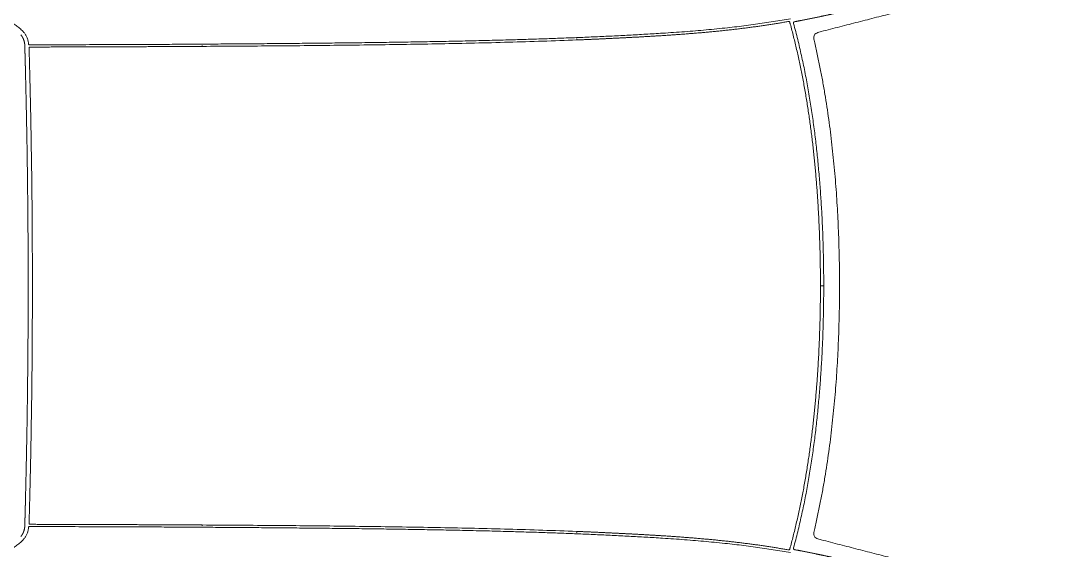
# Model space of a CAD drawing. Extents: x -3709 to 34975, y -230 to 8245.
# Drawn here: x 5450.2 to 5666, y 2945.8 to 3054.7 of the extents above; entities that cross this region are included whole.
import ezdxf

# ---------------------------------------------------------------- set-up
doc = ezdxf.new("R2010")
doc.units = 0
doc.layers.get('0').update_dxf_attribs({"color": 9, "lineweight": 9})
doc.layers.add('04', color=9, linetype='Continuous', lineweight=9)

# ---------------------------------------------------------------- blocks, each defined once
blk = doc.blocks.new('p-araba-polo')
at = {"extrusion": (0, 0, -1)}
for p, q in [((1.7726, 0.5433), (1.7726, 0.5433)), ((1.7128, 0), (1.7144, 0))]:
    blk.add_line(p, q, dxfattribs=at)
for p, q in [((1.7128, 0), (1.7144, 0)), ((1.7726, -0.5433), (1.7726, -0.5433))]:
    blk.add_line(p, q)
for points, degree, knots in [([(1.2061, 0.646), (1.2178, 0.6436), (1.2414, 0.6388), (1.2769, 0.6313), (1.3126, 0.6234), (1.3484, 0.6153), (1.3843, 0.6069), (1.4204, 0.5983), (1.4567, 0.5894), (1.4933, 0.5804), (1.53, 0.5712), (1.567, 0.5618), (1.6042, 0.5523), (1.6418, 0.5426), (1.6796, 0.5329), (1.7052, 0.5262), (1.7179, 0.5229)], 3, [0, 0, 0, 0, 0.071429, 0.142858, 0.214287, 0.285715, 0.357144, 0.428573, 0.500002, 0.571431, 0.642859, 0.714288, 0.785716, 0.857144, 0.928573, 1, 1, 1, 1]), ([(1.7128, 0), (1.7128, 0.0114), (1.7129, 0.0341), (1.7135, 0.0682), (1.7145, 0.1023), (1.716, 0.1363), (1.7179, 0.1703), (1.7202, 0.2043), (1.7231, 0.2383), (1.7264, 0.2722), (1.7302, 0.3061), (1.7347, 0.3398), (1.7397, 0.3735), (1.7453, 0.4071), (1.7515, 0.4405), (1.7585, 0.4738), (1.7661, 0.5069), (1.7718, 0.5288), (1.7747, 0.5398)], 3, [0, 0, 0, 0, 0.0625, 0.125001, 0.187501, 0.250001, 0.312502, 0.375002, 0.437502, 0.500002, 0.562502, 0.625002, 0.687502, 0.750002, 0.812502, 0.875001, 0.937501, 1, 1, 1, 1]), ([(1.7748, 0.5406), (1.7748, 0.5409), (1.7747, 0.5416), (1.7742, 0.5424), (1.7735, 0.5431), (1.7729, 0.5432), (1.7726, 0.5433)], 3, [0, 0, 0, 0, 0.250001, 0.500007, 0.750005, 1, 1, 1, 1]), ([(1.7747, 0.5398), (1.7747, 0.5399), (1.7748, 0.5402), (1.7748, 0.5405), (1.7748, 0.5406)], 3, [0, 0, 0, 0, 0.499981, 1, 1, 1, 1]), ([(1.7811, 0.5493), (1.7869, 0.5483), (1.7986, 0.5463), (1.8165, 0.5434), (1.8347, 0.5406), (1.8532, 0.5379), (1.8721, 0.5354), (1.8913, 0.533), (1.9187, 0.5299), (1.9546, 0.5264), (1.9991, 0.5226), (2.0291, 0.5206), (2.0442, 0.5196)], 3, [0, 0, 0, 0, 0.068934, 0.138708, 0.209326, 0.28079, 0.353094, 0.426221, 0.500139, 0.664458, 0.831511, 1, 1, 1, 1]), ([(1.7832, 0.5436), (1.7831, 0.5434), (1.7829, 0.5429), (1.7827, 0.5424), (1.7827, 0.5422)], 3, [0, 0, 0, 0, 0.483515, 1, 1, 1, 1]), ([(1.7842, 0.5439), (1.784, 0.5439), (1.7836, 0.544), (1.7833, 0.5437), (1.7832, 0.5436)], 3, [0, 0, 0, 0, 0.530721, 1, 1, 1, 1]), ([(3.3572, 0.5202), (3.3577, 0.5208), (3.3587, 0.522), (3.3608, 0.5242), (3.3635, 0.5269), (3.367, 0.5299), (3.3705, 0.5327), (3.3741, 0.5354), (3.379, 0.5388), (3.3828, 0.5413), (3.3853, 0.5429)], 3, [0, 0, 0, 0, 0.060335, 0.124578, 0.249278, 0.374233, 0.499321, 0.624409, 0.749543, 1, 1, 1, 1]), ([(1.7179, 0.5229), (1.7195, 0.5224), (1.7226, 0.5216), (1.7271, 0.5202), (1.7308, 0.5181), (1.7331, 0.5145), (1.7333, 0.5099), (1.7324, 0.505), (1.7316, 0.5016), (1.7312, 0.4998)], 3, [0, 0, 0, 0, 0.155607, 0.308809, 0.443172, 0.561441, 0.688648, 0.838161, 1, 1, 1, 1]), ([(1.7312, 0.4998), (1.7316, 0.5016), (1.7324, 0.505), (1.7333, 0.5099), (1.7331, 0.5145), (1.7308, 0.5181), (1.7271, 0.5202), (1.7226, 0.5216), (1.7195, 0.5224), (1.7179, 0.5229)], 3, [0, 0, 0, 0, 0.161839, 0.311352, 0.438559, 0.556828, 0.691191, 0.844393, 1, 1, 1, 1]), ([(2.0442, 0.5196), (2.0557, 0.5189), (2.0787, 0.5175), (2.1132, 0.5156), (2.1477, 0.5138), (2.1823, 0.5122), (2.2169, 0.5107), (2.2515, 0.5094), (2.2861, 0.5081), (2.3208, 0.507), (2.3439, 0.5064), (2.3554, 0.506)], 3, [0, 0, 0, 0, 0.111111, 0.222222, 0.333333, 0.444444, 0.555555, 0.666666, 0.777777, 0.888889, 1, 1, 1, 1]), ([(3.3483, 0.4967), (3.3484, 0.4979), (3.3487, 0.5002), (3.3495, 0.5047), (3.351, 0.5099), (3.3533, 0.5145), (3.3554, 0.5178), (3.3566, 0.5194), (3.3572, 0.5202)], 3, [0, 0, 0, 0, 0.125989, 0.249779, 0.499456, 0.749332, 0.870647, 1, 1, 1, 1]), ([(1.7198, 0.4462), (1.7216, 0.4552), (1.7252, 0.4731), (1.7292, 0.4909), (1.7312, 0.4998)], 3, [0, 0, 0, 0, 0.5006, 1, 1, 1, 1]), ([(1.7312, 0.4998), (1.7292, 0.4909), (1.7252, 0.4731), (1.7216, 0.4552), (1.7198, 0.4462)], 3, [0, 0, 0, 0, 0.4994, 1, 1, 1, 1]), ([(2.9914, 0.4925), (2.9681, 0.4926), (2.9215, 0.4929), (2.8515, 0.4934), (2.7815, 0.494), (2.7115, 0.4947), (2.6414, 0.4956), (2.5713, 0.4966), (2.5012, 0.4978), (2.4311, 0.4992), (2.361, 0.501), (2.2908, 0.5031), (2.2441, 0.5049), (2.2208, 0.5057)], 3, [0, 0, 0, 0, 0.090909, 0.181819, 0.272729, 0.363638, 0.454547, 0.545456, 0.636366, 0.727274, 0.818182, 0.909092, 1, 1, 1, 1]), ([(2.3554, 0.506), (2.3703, 0.5056), (2.4001, 0.5048), (2.4448, 0.5038), (2.4895, 0.5028), (2.5342, 0.502), (2.5789, 0.5013), (2.6236, 0.5006), (2.6682, 0.5), (2.7129, 0.4995), (2.7575, 0.499), (2.8022, 0.4986), (2.8468, 0.4982), (2.8914, 0.4978), (2.936, 0.4975), (2.9805, 0.4972), (3.0251, 0.4969), (3.0696, 0.4966), (3.0993, 0.4965), (3.1141, 0.4964)], 3, [0, 0, 0, 0, 0.058823, 0.117647, 0.17647, 0.235294, 0.294117, 0.352941, 0.411764, 0.470588, 0.529411, 0.588235, 0.647058, 0.705882, 0.764706, 0.823529, 0.882353, 0.941176, 1, 1, 1, 1]), ([(3.1141, 0.4964), (3.1335, 0.4963), (3.1724, 0.4962), (3.2307, 0.496), (3.2791, 0.4958), (3.3179, 0.4958), (3.3372, 0.4958), (3.3469, 0.4958)], 3, [0, 0, 0, 0, 0.250049, 0.500074, 0.750085, 0.874591, 1, 1, 1, 1]), ([(3.3469, 0.4958), (3.347, 0.4958), (3.3472, 0.4958), (3.3475, 0.4958), (3.3479, 0.4959), (3.3482, 0.4962), (3.3483, 0.4965), (3.3483, 0.4967)], 3, [0, 0, 0, 0, 0.126989, 0.253376, 0.501595, 0.750756, 1, 1, 1, 1]), ([(3.2865, 0.4958), (3.2865, 0.4958), (3.2865, 0.4958), (3.2865, 0.4958), (3.2865, 0.4958), (3.2865, 0.4958), (3.2865, 0.4958)], 3, [0, 0, 0, 0, 1, 1, 1, 1, 1, 1, 1]), ([(3.2865, 0.4958), (3.2865, 0.4958), (3.2865, 0.4958), (3.2865, 0.4958), (3.2865, 0.4958), (3.2865, 0.4958), (3.2865, 0.4958)], 3, [0, 0, 0, 0, 1, 1, 1, 1, 1, 1, 1]), ([(3.3038, 0.4958), (3.3038, 0.4958), (3.3038, 0.4958), (3.3038, 0.4958), (3.3038, 0.4958), (3.3038, 0.4958), (3.3038, 0.4958)], 3, [0, 0, 0, 0, 1, 1, 1, 1, 1, 1, 1]), ([(3.3038, 0.4958), (3.3038, 0.4958), (3.3038, 0.4958), (3.3038, 0.4958), (3.3038, 0.4958), (3.3038, 0.4958), (3.3038, 0.4958)], 3, [0, 0, 0, 0, 1, 1, 1, 1, 1, 1, 1]), ([(3.3406, 0), (3.3406, 0.0157), (3.3407, 0.0471), (3.3408, 0.0942), (3.3414, 0.1788), (3.3425, 0.2677), (3.3443, 0.3606), (3.3454, 0.4121), (3.3465, 0.4551), (3.3471, 0.4781), (3.3475, 0.4896)], 3, [0, 0, 0, 0, 0.095818, 0.191637, 0.287456, 0.612278, 0.734598, 0.85691, 0.928456, 1, 1, 1, 1]), ([(3.3475, 0.4896), (3.3475, 0.49), (3.3475, 0.4908), (3.3468, 0.491), (3.3464, 0.4911)], 3, [0, 0, 0, 0, 0.548693, 1, 1, 1, 1]), ([(3.3562, 0.4912), (3.3562, 0.4906), (3.3562, 0.4894), (3.3561, 0.4878), (3.3561, 0.4864), (3.3561, 0.4854), (3.356, 0.4845), (3.356, 0.484), (3.356, 0.4837)], 3, [0, 0, 0, 0, 0.252172, 0.502148, 0.651132, 0.794911, 0.894758, 1, 1, 1, 1]), ([(1.7198, 0.4462), (1.7181, 0.4376), (1.7148, 0.4203), (1.7103, 0.3943), (1.7061, 0.3683), (1.7024, 0.3422), (1.6989, 0.316), (1.6958, 0.2898), (1.693, 0.2636), (1.6905, 0.2373), (1.6882, 0.211), (1.6863, 0.1847), (1.6847, 0.1584), (1.6833, 0.132), (1.6821, 0.1056), (1.6813, 0.0792), (1.6807, 0.0528), (1.6803, 0.0264), (1.6802, 0.0088), (1.6802, 0)], 3, [0, 0, 0, 0, 0.058823, 0.117647, 0.17647, 0.235293, 0.294117, 0.35294, 0.411764, 0.470587, 0.529411, 0.588235, 0.647058, 0.705882, 0.764705, 0.823529, 0.882353, 0.941176, 1, 1, 1, 1]), ([(1.7198, -0.4462), (1.7181, -0.4376), (1.7148, -0.4203), (1.7103, -0.3943), (1.7061, -0.3683), (1.7024, -0.3422), (1.6989, -0.316), (1.6958, -0.2898), (1.693, -0.2636), (1.6905, -0.2373), (1.6882, -0.211), (1.6863, -0.1847), (1.6847, -0.1583), (1.6833, -0.132), (1.6821, -0.1056), (1.6813, -0.0792), (1.6807, -0.0528), (1.6803, -0.0264), (1.6802, -0.0088), (1.6802, 0)], 3, [0, 0, 0, 0, 0.058823, 0.117647, 0.17647, 0.235293, 0.294117, 0.35294, 0.411764, 0.470587, 0.529411, 0.588235, 0.647058, 0.705882, 0.764705, 0.823529, 0.882353, 0.941176, 1, 1, 1, 1]), ([(1.7128, 0), (1.7128, -0.0114), (1.7129, -0.0341), (1.7135, -0.0682), (1.7145, -0.1022), (1.716, -0.1363), (1.7179, -0.1703), (1.7202, -0.2043), (1.7231, -0.2383), (1.7264, -0.2722), (1.7302, -0.3061), (1.7347, -0.3398), (1.7397, -0.3735), (1.7453, -0.4071), (1.7515, -0.4405), (1.7585, -0.4738), (1.7661, -0.5069), (1.7718, -0.5288), (1.7747, -0.5398)], 3, [0, 0, 0, 0, 0.0625, 0.125001, 0.187501, 0.250001, 0.312502, 0.375002, 0.437502, 0.500002, 0.562502, 0.625002, 0.687502, 0.750002, 0.812502, 0.875001, 0.937501, 1, 1, 1, 1]), ([(1.7165, 0), (1.7165, 0), (1.7165, 0), (1.7165, 0), (1.7165, 0), (1.7165, 0), (1.7165, 0), (1.7165, 0), (1.7165, 0), (1.7165, 0), (1.7165, 0)], 5, [0, 0, 0, 0, 0, 0, 1, 1, 1, 1, 1, 1.000001, 1.000001, 1.000001, 1.000001, 1.000001, 1.000001]), ([(1.7165, 0), (1.7165, 0), (1.7165, 0), (1.7165, 0), (1.7165, 0), (1.7165, 0), (1.7165, 0)], 3, [0, 0, 0, 0, 1, 1, 1, 1.000001, 1.000001, 1.000001, 1.000001]), ([(1.7165, 0), (1.7165, 0), (1.7165, 0), (1.7165, 0), (1.7165, 0), (1.7165, 0), (1.7165, 0), (1.7165, 0), (1.7165, 0), (1.7165, 0), (1.7165, 0)], 5, [0, 0, 0, 0, 0, 0, 1, 1, 1, 1, 1, 1.000001, 1.000001, 1.000001, 1.000001, 1.000001, 1.000001]), ([(1.7165, 0), (1.7165, 0), (1.7165, 0), (1.7165, 0), (1.7165, 0), (1.7165, 0), (1.7165, 0)], 3, [0, 0, 0, 0, 1, 1, 1, 1.000001, 1.000001, 1.000001, 1.000001]), ([(1.7178, 0), (1.7178, 0), (1.7178, 0), (1.7178, 0), (1.7178, 0), (1.7178, 0), (1.7178, 0), (1.7178, 0), (1.7178, 0), (1.7178, 0), (1.7178, 0)], 5, [0, 0, 0, 0, 0, 0, 1, 1, 1, 1, 1, 1.000001, 1.000001, 1.000001, 1.000001, 1.000001, 1.000001]), ([(1.7178, 0), (1.7178, 0), (1.7178, 0), (1.7178, 0), (1.7178, 0), (1.7178, 0), (1.7178, 0), (1.7178, 0), (1.7178, 0), (1.7178, 0), (1.7178, 0)], 5, [0, 0, 0, 0, 0, 0, 1, 1, 1, 1, 1, 1.000001, 1.000001, 1.000001, 1.000001, 1.000001, 1.000001]), ([(3.3406, 0), (3.3406, -0.0157), (3.3407, -0.0471), (3.3408, -0.0942), (3.3414, -0.1788), (3.3425, -0.2677), (3.3443, -0.3606), (3.3454, -0.4121), (3.3465, -0.4551), (3.3471, -0.4781), (3.3475, -0.4896)], 3, [0, 0, 0, 0, 0.095818, 0.191637, 0.287456, 0.612278, 0.734598, 0.85691, 0.928456, 1, 1, 1, 1]), ([(1.7198, -0.4462), (1.7216, -0.4552), (1.7252, -0.4731), (1.7292, -0.4909), (1.7312, -0.4998)], 3, [0, 0, 0, 0, 0.5006, 1, 1, 1, 1]), ([(1.7312, -0.4998), (1.7292, -0.4909), (1.7252, -0.4731), (1.7216, -0.4552), (1.7198, -0.4462)], 3, [0, 0, 0, 0, 0.4994, 1, 1, 1, 1]), ([(2.9914, -0.4925), (2.9681, -0.4926), (2.9215, -0.4929), (2.8515, -0.4934), (2.7815, -0.494), (2.7115, -0.4947), (2.6414, -0.4956), (2.5713, -0.4966), (2.5012, -0.4978), (2.4311, -0.4992), (2.361, -0.501), (2.2908, -0.5031), (2.2441, -0.5049), (2.2208, -0.5057)], 3, [0, 0, 0, 0, 0.090909, 0.181819, 0.272729, 0.363638, 0.454547, 0.545456, 0.636366, 0.727274, 0.818182, 0.909092, 1, 1, 1, 1]), ([(3.1141, -0.4964), (3.1335, -0.4963), (3.1724, -0.4962), (3.2307, -0.496), (3.2791, -0.4958), (3.3179, -0.4958), (3.3372, -0.4958), (3.3469, -0.4958)], 3, [0, 0, 0, 0, 0.250049, 0.500074, 0.750085, 0.874591, 1, 1, 1, 1]), ([(3.2865, -0.4958), (3.2865, -0.4958), (3.2865, -0.4958), (3.2865, -0.4958), (3.2865, -0.4958), (3.2865, -0.4958), (3.2865, -0.4958)], 3, [0, 0, 0, 0, 1, 1, 1, 1, 1, 1, 1]), ([(3.2865, -0.4958), (3.2865, -0.4958), (3.2865, -0.4958), (3.2865, -0.4958), (3.2865, -0.4958), (3.2865, -0.4958), (3.2865, -0.4958)], 3, [0, 0, 0, 0, 1, 1, 1, 1, 1, 1, 1]), ([(3.3038, -0.4958), (3.3038, -0.4958), (3.3038, -0.4958), (3.3038, -0.4958), (3.3038, -0.4958), (3.3038, -0.4958), (3.3038, -0.4958)], 3, [0, 0, 0, 0, 1, 1, 1, 1, 1, 1, 1]), ([(3.3038, -0.4958), (3.3038, -0.4958), (3.3038, -0.4958), (3.3038, -0.4958), (3.3038, -0.4958), (3.3038, -0.4958), (3.3038, -0.4958)], 3, [0, 0, 0, 0, 1, 1, 1, 1, 1, 1, 1]), ([(3.3475, -0.4896), (3.3475, -0.49), (3.3475, -0.4908), (3.3468, -0.491), (3.3464, -0.4911)], 3, [0, 0, 0, 0, 0.548693, 1, 1, 1, 1]), ([(3.3469, -0.4958), (3.347, -0.4958), (3.3472, -0.4958), (3.3475, -0.4958), (3.3479, -0.4959), (3.3482, -0.4962), (3.3483, -0.4965), (3.3483, -0.4967)], 3, [0, 0, 0, 0, 0.126989, 0.253376, 0.501595, 0.750756, 1, 1, 1, 1]), ([(3.3562, -0.4912), (3.3562, -0.4906), (3.3562, -0.4894), (3.3561, -0.4878), (3.3561, -0.4864), (3.3561, -0.4854), (3.356, -0.4845), (3.356, -0.484), (3.356, -0.4837)], 3, [0, 0, 0, 0, 0.252172, 0.502148, 0.651132, 0.794911, 0.894758, 1, 1, 1, 1]), ([(1.7179, -0.5229), (1.7195, -0.5224), (1.7226, -0.5216), (1.7271, -0.5202), (1.7308, -0.5181), (1.7331, -0.5145), (1.7333, -0.5099), (1.7324, -0.505), (1.7316, -0.5016), (1.7312, -0.4998)], 3, [0, 0, 0, 0, 0.155607, 0.308809, 0.443172, 0.561441, 0.688648, 0.838161, 1, 1, 1, 1]), ([(1.7312, -0.4998), (1.7316, -0.5016), (1.7324, -0.505), (1.7333, -0.5099), (1.7331, -0.5145), (1.7308, -0.5181), (1.7271, -0.5202), (1.7226, -0.5216), (1.7195, -0.5224), (1.7179, -0.5229)], 3, [0, 0, 0, 0, 0.161839, 0.311352, 0.438559, 0.556828, 0.691191, 0.844393, 1, 1, 1, 1]), ([(2.0442, -0.5196), (2.0557, -0.5189), (2.0787, -0.5175), (2.1132, -0.5156), (2.1477, -0.5138), (2.1823, -0.5122), (2.2169, -0.5107), (2.2515, -0.5094), (2.2861, -0.5081), (2.3208, -0.507), (2.3439, -0.5064), (2.3554, -0.506)], 3, [0, 0, 0, 0, 0.111111, 0.222222, 0.333333, 0.444444, 0.555555, 0.666666, 0.777777, 0.888889, 1, 1, 1, 1]), ([(2.3554, -0.506), (2.3703, -0.5056), (2.4001, -0.5048), (2.4448, -0.5038), (2.4895, -0.5028), (2.5342, -0.502), (2.5789, -0.5013), (2.6236, -0.5006), (2.6682, -0.5), (2.7129, -0.4995), (2.7575, -0.499), (2.8022, -0.4986), (2.8468, -0.4982), (2.8914, -0.4978), (2.936, -0.4975), (2.9805, -0.4972), (3.0251, -0.4969), (3.0696, -0.4966), (3.0993, -0.4965), (3.1141, -0.4964)], 3, [0, 0, 0, 0, 0.058823, 0.117647, 0.17647, 0.235294, 0.294117, 0.352941, 0.411764, 0.470588, 0.529411, 0.588235, 0.647058, 0.705882, 0.764706, 0.823529, 0.882353, 0.941176, 1, 1, 1, 1]), ([(3.3483, -0.4967), (3.3484, -0.4979), (3.3487, -0.5002), (3.3495, -0.5047), (3.351, -0.5099), (3.3533, -0.5145), (3.3554, -0.5178), (3.3566, -0.5194), (3.3572, -0.5202)], 3, [0, 0, 0, 0, 0.125989, 0.249779, 0.499456, 0.749332, 0.870647, 1, 1, 1, 1]), ([(1.2061, -0.646), (1.2178, -0.6436), (1.2414, -0.6388), (1.2769, -0.6313), (1.3126, -0.6234), (1.3484, -0.6153), (1.3843, -0.6069), (1.4204, -0.5983), (1.4567, -0.5894), (1.4933, -0.5804), (1.53, -0.5712), (1.567, -0.5618), (1.6042, -0.5523), (1.6418, -0.5426), (1.6796, -0.5329), (1.7052, -0.5262), (1.7179, -0.5229)], 3, [0, 0, 0, 0, 0.071429, 0.142858, 0.214287, 0.285715, 0.357144, 0.428573, 0.500002, 0.571431, 0.642859, 0.714288, 0.785716, 0.857144, 0.928573, 1, 1, 1, 1]), ([(1.7811, -0.5493), (1.7869, -0.5483), (1.7986, -0.5463), (1.8165, -0.5434), (1.8347, -0.5406), (1.8532, -0.5379), (1.8721, -0.5354), (1.8913, -0.533), (1.9187, -0.5299), (1.9546, -0.5263), (1.9991, -0.5226), (2.0291, -0.5206), (2.0442, -0.5196)], 3, [0, 0, 0, 0, 0.068934, 0.138708, 0.209326, 0.28079, 0.353094, 0.426221, 0.500139, 0.664458, 0.831511, 1, 1, 1, 1]), ([(3.3572, -0.5202), (3.3577, -0.5208), (3.3587, -0.522), (3.3608, -0.5242), (3.3635, -0.5269), (3.367, -0.5299), (3.3705, -0.5327), (3.3741, -0.5354), (3.379, -0.5388), (3.3828, -0.5413), (3.3853, -0.5429)], 3, [0, 0, 0, 0, 0.060335, 0.124578, 0.249278, 0.374233, 0.499321, 0.624409, 0.749543, 1, 1, 1, 1]), ([(1.7748, -0.5406), (1.7748, -0.5409), (1.7747, -0.5416), (1.7742, -0.5424), (1.7735, -0.5431), (1.7729, -0.5432), (1.7726, -0.5433)], 3, [0, 0, 0, 0, 0.250001, 0.500007, 0.750005, 1, 1, 1, 1]), ([(1.7747, -0.5398), (1.7747, -0.5399), (1.7748, -0.5402), (1.7748, -0.5405), (1.7748, -0.5406)], 3, [0, 0, 0, 0, 0.499981, 1, 1, 1, 1]), ([(1.7832, -0.5436), (1.7831, -0.5434), (1.7829, -0.5429), (1.7827, -0.5424), (1.7827, -0.5422)], 3, [0, 0, 0, 0, 0.483515, 1, 1, 1, 1]), ([(1.7842, -0.5439), (1.784, -0.5439), (1.7836, -0.544), (1.7833, -0.5437), (1.7832, -0.5436)], 3, [0, 0, 0, 0, 0.530721, 1, 1, 1, 1]), ([(1.7843, -0.5441), (1.7843, -0.5441), (1.7843, -0.5441), (1.7843, -0.5441), (1.7843, -0.5441), (1.7843, -0.5441), (1.7843, -0.5441)], 3, [0, 0, 0, 0, 1, 1, 1, 1, 1, 1, 1])]:
    blk.add_open_spline(points, degree=degree, knots=knots)
for points, degree in [([(1.6292, 0.5746), (1.6467, 0.5703), (1.6643, 0.5661), (1.682, 0.562), (1.6998, 0.558), (1.7178, 0.554), (1.7359, 0.5503), (1.7542, 0.5467), (1.7726, 0.5433)], 8), ([(1.7748, 0.5406), (1.7748, 0.5411), (1.7747, 0.5416), (1.7745, 0.542), (1.7742, 0.5425), (1.7739, 0.5428), (1.7735, 0.5431), (1.7731, 0.5432), (1.7726, 0.5433)], 8), ([(1.7748, 0.5406), (1.7748, 0.5403), (1.7748, 0.5401), (1.7747, 0.5398)], 3), ([(1.7827, 0.5422), (1.7823, 0.5409), (1.782, 0.5396), (1.7816, 0.5384)], 3), ([(1.7827, 0.5422), (1.7825, 0.5414), (1.7823, 0.5406), (1.7821, 0.5399), (1.7818, 0.5391), (1.7816, 0.5384)], 5), ([(1.7832, 0.5436), (1.7831, 0.5434), (1.783, 0.5432), (1.7829, 0.5429), (1.7828, 0.5427), (1.7827, 0.5424), (1.7827, 0.5422)], 6), ([(1.7842, 0.5439), (1.784, 0.5439), (1.7837, 0.544), (1.7835, 0.5439), (1.7834, 0.5438), (1.7832, 0.5436)], 5), ([(2.0471, 0.5145), (2.0087, 0.5169), (1.9704, 0.5198), (1.9323, 0.5231), (1.8945, 0.5271), (1.8569, 0.5318), (1.82, 0.5375), (1.7842, 0.5439)], 7), ([(1.7816, 0.5384), (1.7532, 0.4338), (1.735, 0.3261), (1.7248, 0.2176), (1.7195, 0.1088), (1.7195, 0)], 5), ([(1.7776, 0.523), (1.7776, 0.523), (1.7776, 0.523), (1.7776, 0.523)], 3), ([(2.0471, 0.5145), (2.0718, 0.513), (2.0966, 0.5115), (2.1214, 0.5102), (2.1462, 0.509), (2.1711, 0.5078), (2.1959, 0.5067), (2.2208, 0.5057)], 7), ([(2.221, 0.5078), (2.2209, 0.5078), (2.2209, 0.5076), (2.2209, 0.5072), (2.2208, 0.5066), (2.2208, 0.5057)], 5), ([(2.2208, 0.5057), (2.2208, 0.5062), (2.2208, 0.5066), (2.2208, 0.507), (2.2209, 0.5073), (2.2209, 0.5075)], 5), ([(2.2208, 0.5067), (2.2208, 0.5067), (2.2208, 0.5067), (2.2208, 0.5067)], 3), ([(2.2208, 0.5067), (2.2208, 0.5067), (2.2208, 0.5067), (2.2208, 0.5067), (2.2208, 0.5067), (2.2208, 0.5067), (2.2208, 0.5067), (2.2208, 0.5067)], 7), ([(3.3483, 0.4967), (3.3483, 0.4963), (3.3481, 0.496), (3.3478, 0.4958), (3.3474, 0.4958), (3.3469, 0.4958)], 5), ([(3.3562, 0.4912), (3.3562, 0.4922), (3.3563, 0.4932), (3.3563, 0.4942), (3.3563, 0.4951), (3.3564, 0.496), (3.3564, 0.4968), (3.3565, 0.4974)], 7), ([(3.3565, 0.4974), (3.3569, 0.5005), (3.3575, 0.5036), (3.3584, 0.5064), (3.3595, 0.5091), (3.3609, 0.5115), (3.3624, 0.5138), (3.3641, 0.5159)], 7), ([(2.9913, 0.4945), (2.9913, 0.4944), (2.9914, 0.4941), (2.9914, 0.4937), (2.9914, 0.4931), (2.9914, 0.4925)], 5), ([(2.9914, 0.4925), (2.9914, 0.4929), (2.9914, 0.4932), (2.9914, 0.4935), (2.9914, 0.4938), (2.9914, 0.494)], 5), ([(2.9914, 0.4925), (3.0422, 0.4922), (3.093, 0.4919), (3.1438, 0.4917), (3.1945, 0.4915), (3.2452, 0.4914), (3.2959, 0.4912), (3.3464, 0.4911)], 7), ([(3.3464, 0.4911), (3.3469, 0.4911), (3.3472, 0.4911), (3.3475, 0.4905), (3.3475, 0.4901), (3.3475, 0.4896)], 5), ([(3.3554, 0.4618), (3.3555, 0.4655), (3.3556, 0.4691), (3.3557, 0.4728), (3.3558, 0.4764), (3.3559, 0.4801), (3.356, 0.4837)], 6), ([(3.356, 0.4837), (3.356, 0.4842), (3.356, 0.4848), (3.356, 0.4853), (3.3561, 0.4858), (3.3561, 0.4864), (3.3561, 0.4869), (3.3561, 0.4874)], 7), ([(3.3561, 0.4874), (3.3561, 0.488), (3.3561, 0.4885), (3.3561, 0.4891), (3.3562, 0.4896), (3.3562, 0.4901), (3.3562, 0.4907), (3.3562, 0.4912)], 7), ([(3.3549, 0.4398), (3.3549, 0.4434), (3.355, 0.4471), (3.3551, 0.4508), (3.3552, 0.4544), (3.3553, 0.4581), (3.3554, 0.4618)], 6), ([(3.3507, 0.2203), (3.3512, 0.257), (3.3517, 0.2937), (3.3524, 0.3304), (3.3531, 0.367), (3.354, 0.4035), (3.3549, 0.4398)], 6), ([(3.3493, 0), (3.3493, 0.0367), (3.3494, 0.0735), (3.3496, 0.1102), (3.3499, 0.1469), (3.3503, 0.1836), (3.3507, 0.2203)], 6), ([(1.7144, 0), (1.7154, 0), (1.7162, 0), (1.7165, 0)], 3), ([(1.7144, 0), (1.7154, 0), (1.7162, 0), (1.7165, 0)], 3), ([(1.7195, 0), (1.718, 0), (1.7164, 0), (1.7157, 0), (1.7164, 0), (1.717, 0)], 5), ([(1.7195, 0), (1.718, 0), (1.7164, 0), (1.7157, 0), (1.7164, 0), (1.717, 0)], 5), ([(1.7165, 0), (1.7168, 0), (1.717, 0), (1.7173, 0), (1.7176, 0), (1.7178, 0)], 5), ([(1.7165, 0), (1.7168, 0), (1.717, 0), (1.7173, 0), (1.7176, 0), (1.7178, 0)], 5), ([(1.7816, -0.5384), (1.7532, -0.4338), (1.735, -0.3261), (1.7248, -0.2176), (1.7195, -0.1088), (1.7195, 0)], 5), ([(3.3493, 0), (3.3493, -0.0367), (3.3494, -0.0735), (3.3496, -0.1102), (3.3499, -0.1469), (3.3503, -0.1836), (3.3507, -0.2203)], 6), ([(3.3507, -0.2203), (3.3512, -0.257), (3.3517, -0.2937), (3.3524, -0.3304), (3.3531, -0.3669), (3.354, -0.4035), (3.3549, -0.4398)], 6), ([(3.3549, -0.4398), (3.3549, -0.4434), (3.355, -0.4471), (3.3551, -0.4508), (3.3552, -0.4544), (3.3553, -0.4581), (3.3554, -0.4618)], 6), ([(3.3554, -0.4618), (3.3555, -0.4654), (3.3556, -0.4691), (3.3557, -0.4728), (3.3558, -0.4764), (3.3559, -0.4801), (3.356, -0.4837)], 6), ([(2.9913, -0.4945), (2.9913, -0.4944), (2.9914, -0.4941), (2.9914, -0.4937), (2.9914, -0.4931), (2.9914, -0.4925)], 5), ([(2.9914, -0.4925), (3.0422, -0.4922), (3.093, -0.4919), (3.1438, -0.4917), (3.1945, -0.4915), (3.2452, -0.4914), (3.2959, -0.4912), (3.3464, -0.4911)], 7), ([(2.9914, -0.4925), (2.9914, -0.4929), (2.9914, -0.4932), (2.9914, -0.4935), (2.9914, -0.4938), (2.9914, -0.494)], 5), ([(3.3464, -0.4911), (3.3469, -0.4911), (3.3472, -0.4911), (3.3475, -0.4905), (3.3475, -0.4901), (3.3475, -0.4896)], 5), ([(3.3483, -0.4967), (3.3483, -0.4963), (3.3481, -0.496), (3.3478, -0.4958), (3.3474, -0.4958), (3.3469, -0.4958)], 5), ([(3.356, -0.4837), (3.356, -0.4842), (3.356, -0.4848), (3.356, -0.4853), (3.3561, -0.4858), (3.3561, -0.4864), (3.3561, -0.4869), (3.3561, -0.4874)], 7), ([(3.3561, -0.4874), (3.3561, -0.488), (3.3561, -0.4885), (3.3561, -0.4891), (3.3562, -0.4896), (3.3562, -0.4901), (3.3562, -0.4907), (3.3562, -0.4912)], 7), ([(3.3562, -0.4912), (3.3562, -0.4922), (3.3563, -0.4932), (3.3563, -0.4942), (3.3563, -0.4951), (3.3564, -0.496), (3.3564, -0.4968), (3.3565, -0.4974)], 7), ([(2.0471, -0.5145), (2.0087, -0.5169), (1.9704, -0.5198), (1.9323, -0.5231), (1.8945, -0.5271), (1.8569, -0.5318), (1.82, -0.5375), (1.7842, -0.5439)], 7), ([(2.0471, -0.5145), (2.0718, -0.513), (2.0966, -0.5115), (2.1214, -0.5102), (2.1462, -0.509), (2.1711, -0.5078), (2.1959, -0.5067), (2.2208, -0.5057)], 7), ([(2.2208, -0.5057), (2.2208, -0.5062), (2.2208, -0.5066), (2.2208, -0.507), (2.2209, -0.5073), (2.2209, -0.5075)], 5), ([(2.221, -0.5078), (2.2209, -0.5078), (2.2209, -0.5076), (2.2209, -0.5072), (2.2208, -0.5065), (2.2208, -0.5057)], 5), ([(2.2208, -0.5067), (2.2208, -0.5067), (2.2208, -0.5067), (2.2208, -0.5067)], 3), ([(2.2208, -0.5067), (2.2208, -0.5067), (2.2208, -0.5067), (2.2208, -0.5067), (2.2208, -0.5067), (2.2208, -0.5067), (2.2208, -0.5067), (2.2208, -0.5067)], 7), ([(3.3565, -0.4974), (3.3569, -0.5005), (3.3575, -0.5036), (3.3584, -0.5064), (3.3595, -0.5091), (3.3609, -0.5115), (3.3624, -0.5138), (3.3641, -0.5159)], 7), ([(1.7776, -0.523), (1.7776, -0.523), (1.7776, -0.523), (1.7776, -0.523)], 3), ([(1.7827, -0.5422), (1.7823, -0.5409), (1.782, -0.5396), (1.7816, -0.5384)], 3), ([(1.7827, -0.5422), (1.7825, -0.5414), (1.7823, -0.5406), (1.7821, -0.5399), (1.7818, -0.5391), (1.7816, -0.5384)], 5), ([(1.6292, -0.5746), (1.6467, -0.5703), (1.6643, -0.5661), (1.682, -0.562), (1.6998, -0.558), (1.7178, -0.554), (1.7359, -0.5503), (1.7542, -0.5467), (1.7726, -0.5433)], 8), ([(1.7748, -0.5406), (1.7748, -0.5411), (1.7747, -0.5416), (1.7745, -0.542), (1.7742, -0.5425), (1.7739, -0.5428), (1.7735, -0.5431), (1.7731, -0.5432), (1.7726, -0.5433)], 8), ([(1.7748, -0.5406), (1.7748, -0.5403), (1.7748, -0.5401), (1.7747, -0.5398)], 3), ([(1.7832, -0.5436), (1.7831, -0.5434), (1.783, -0.5432), (1.7829, -0.5429), (1.7828, -0.5427), (1.7827, -0.5424), (1.7827, -0.5422)], 6), ([(1.7842, -0.5439), (1.784, -0.5439), (1.7837, -0.544), (1.7835, -0.5439), (1.7834, -0.5438), (1.7832, -0.5436)], 5)]:
    blk.add_open_spline(points, degree=degree)

msp = doc.modelspace()

# ---------------------------------------------------------------- block references
at = {"layer": '04', "xscale": 100, "yscale": 100, "zscale": 100, "rotation": 180}
msp.add_blockref('p-araba-polo', (5786.61, 3000.18), dxfattribs=at)

doc.saveas('drawing.dxf')
